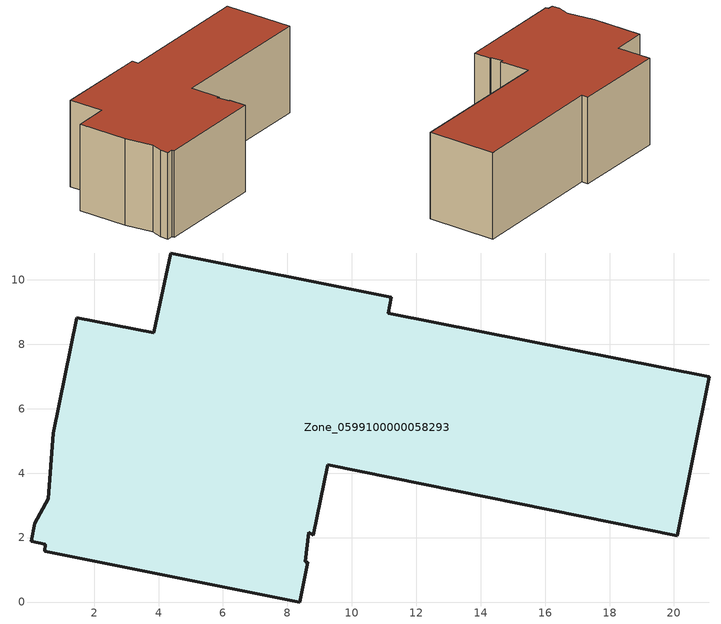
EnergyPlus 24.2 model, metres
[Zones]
Zone_0599100000058293
 floor ground (C_G): 21.1,7 20.1,2.06 9.25,4.26 8.8,2.07 8.67,2.16 8.56,1.25 8.64,1.23 8.39,0 0.47,1.58 0.48,1.78 0.04,1.88 0.16,2.44 0.58,3.2 0.73,5.24 1.46,8.82 3.86,8.36 4.37,10.83 11.22,9.45 11.12,8.96 z0
 wall outside (C_F): 20.1,2.06 21.1,7 11.12,8.96 11.22,9.45 4.37,10.83 3.86,8.36 1.46,8.82 0.73,5.24 0.58,3.2 0.16,2.44 0.04,1.88 0.48,1.78 0.47,1.58 8.39,0 8.64,1.23 8.56,1.25 8.67,2.16 8.8,2.07 9.25,4.26 20.1,2.06 z0:6.39
 roof outside (C_R): 8.56,1.25 8.67,2.16 8.8,2.07 9.25,4.26 20.1,2.06 21.1,7 11.12,8.96 11.22,9.45 4.37,10.83 3.86,8.36 1.46,8.82 0.73,5.24 0.58,3.2 0.16,2.44 0.04,1.88 0.48,1.78 0.47,1.58 8.39,0 8.64,1.23 z6.39
[BUILDING]
Pand.0599100000058293: North Axis=0; Terrain=City; Loads Convergence Tolerance Value=0.04; Temperature Convergence Tolerance Value=0.4; Solar Distribution=FullExterior; Maximum Number of Warmup Days=25; Minimum Number of Warmup Days=1
[Site:Location]
Rotterdam.The.Hague.AP_ZH_NLD Design_Conditions: Latitude=51.96; Longitude=4.45; Time Zone=1; Elevation=-4.5
[SITE:GROUNDTEMPERATURE:BUILDINGSURFACE]
18, 18, 18, 18, 18, 18, 18, 18, 18, 18, 18, 18
[MATERIAL] Thermal Absorptance=0.9; Solar Absorptance=0.7; Visible Absorptance=0.7
Name | Roughness | Thickness | Conductivity | Density | Specific Heat
G.D.1965 | MediumSmooth | 0.15 | 1 | 540 | 1210
F.D.1965 | Rough | 0.3 | 0.857143 | 1920 | 840
R.D.1965 | MediumRough | 0.2 | 0.08 | 1500 | 1000
[CONSTRUCTION]
C_G: G.D.1965
C_F: F.D.1965
C_R: R.D.1965
[ZONE]
Zone_0599100000058293: Type=1; Multiplier=1; Ceiling Height=Autocalculate; Volume=Autocalculate; Floor Area=autocalculate; Part of Total Floor Area=Yes
[ZONEINFILTRATION:DESIGNFLOWRATE]
Infil_Zone_0599100000058293: Zone or ZoneList or Space or SpaceList=Zone_0599100000058293; Schedule=AlwaysOn; Design Flow Rate Calculation Method=Flow/Area; Flow Rate per Floor Area=0.0042; Constant Term Coefficient=1; Temperature Term Coefficient=0; Velocity Term Coefficient=0; Velocity Squared Term Coefficient=0
[HVACTEMPLATE:ZONE:IDEALLOADSAIRSYSTEM]
Zone_0599100000058293: Maximum Heating Supply Air Temperature=50; Minimum Cooling Supply Air Temperature=13; Maximum Heating Supply Air Humidity Ratio=0.0156; Minimum Cooling Supply Air Humidity Ratio=0.0077; Heating Limit=NoLimit; Cooling Limit=NoLimit; Dehumidification Control Type=ConstantSensibleHeatRatio; Cooling Sensible Heat Ratio=0.7; Dehumidification Setpoint=60; Humidification Control Type=None; Humidification Setpoint=30; Outdoor Air Method=None; Outdoor Air Flow Rate per Person=0.00944; Outdoor Air Flow Rate per Zone Floor Area=0; Outdoor Air Flow Rate per Zone=0; Demand Controlled Ventilation Type=None; Outdoor Air Economizer Type=NoEconomizer; Heat Recovery Type=None; Sensible Heat Recovery Effectiveness=0.7; Latent Heat Recovery Effectiveness=0.65
[ZONECONTROL:THERMOSTAT]
ThermostatControl_Zone_0599100000058293: Zone or ZoneList=Zone_0599100000058293; Control Type Schedule=DualSetpointControlType; Control 1=Thermostat_Zone_0599100000058293; Temperature Difference Between Cutout And Setpoint=0
[THERMOSTATSETPOINT:DUALSETPOINT]
Thermostat_Zone_0599100000058293: Heating Setpoint Temperature Schedule=HeatingSetpoint_Zone_0599100000058293; Cooling Setpoint Temperature Schedule=CoolingSetpoint_Zone_0599100000058293
[SCHEDULE:COMPACT]
HeatingSetpoint_Zone_0599100000058293: Through: 12/31, For: AllDays, Until: 24:00, 21
CoolingSetpoint_Zone_0599100000058293: Through: 12/31, For: AllDays, Until: 24:00, 24
DualSetpointControlType: Through: 12/31, For: AllDays, Until: 24:00, 4
AlwaysOn: Through: 12/31, For: AllDays, Until: 24:00, 1
